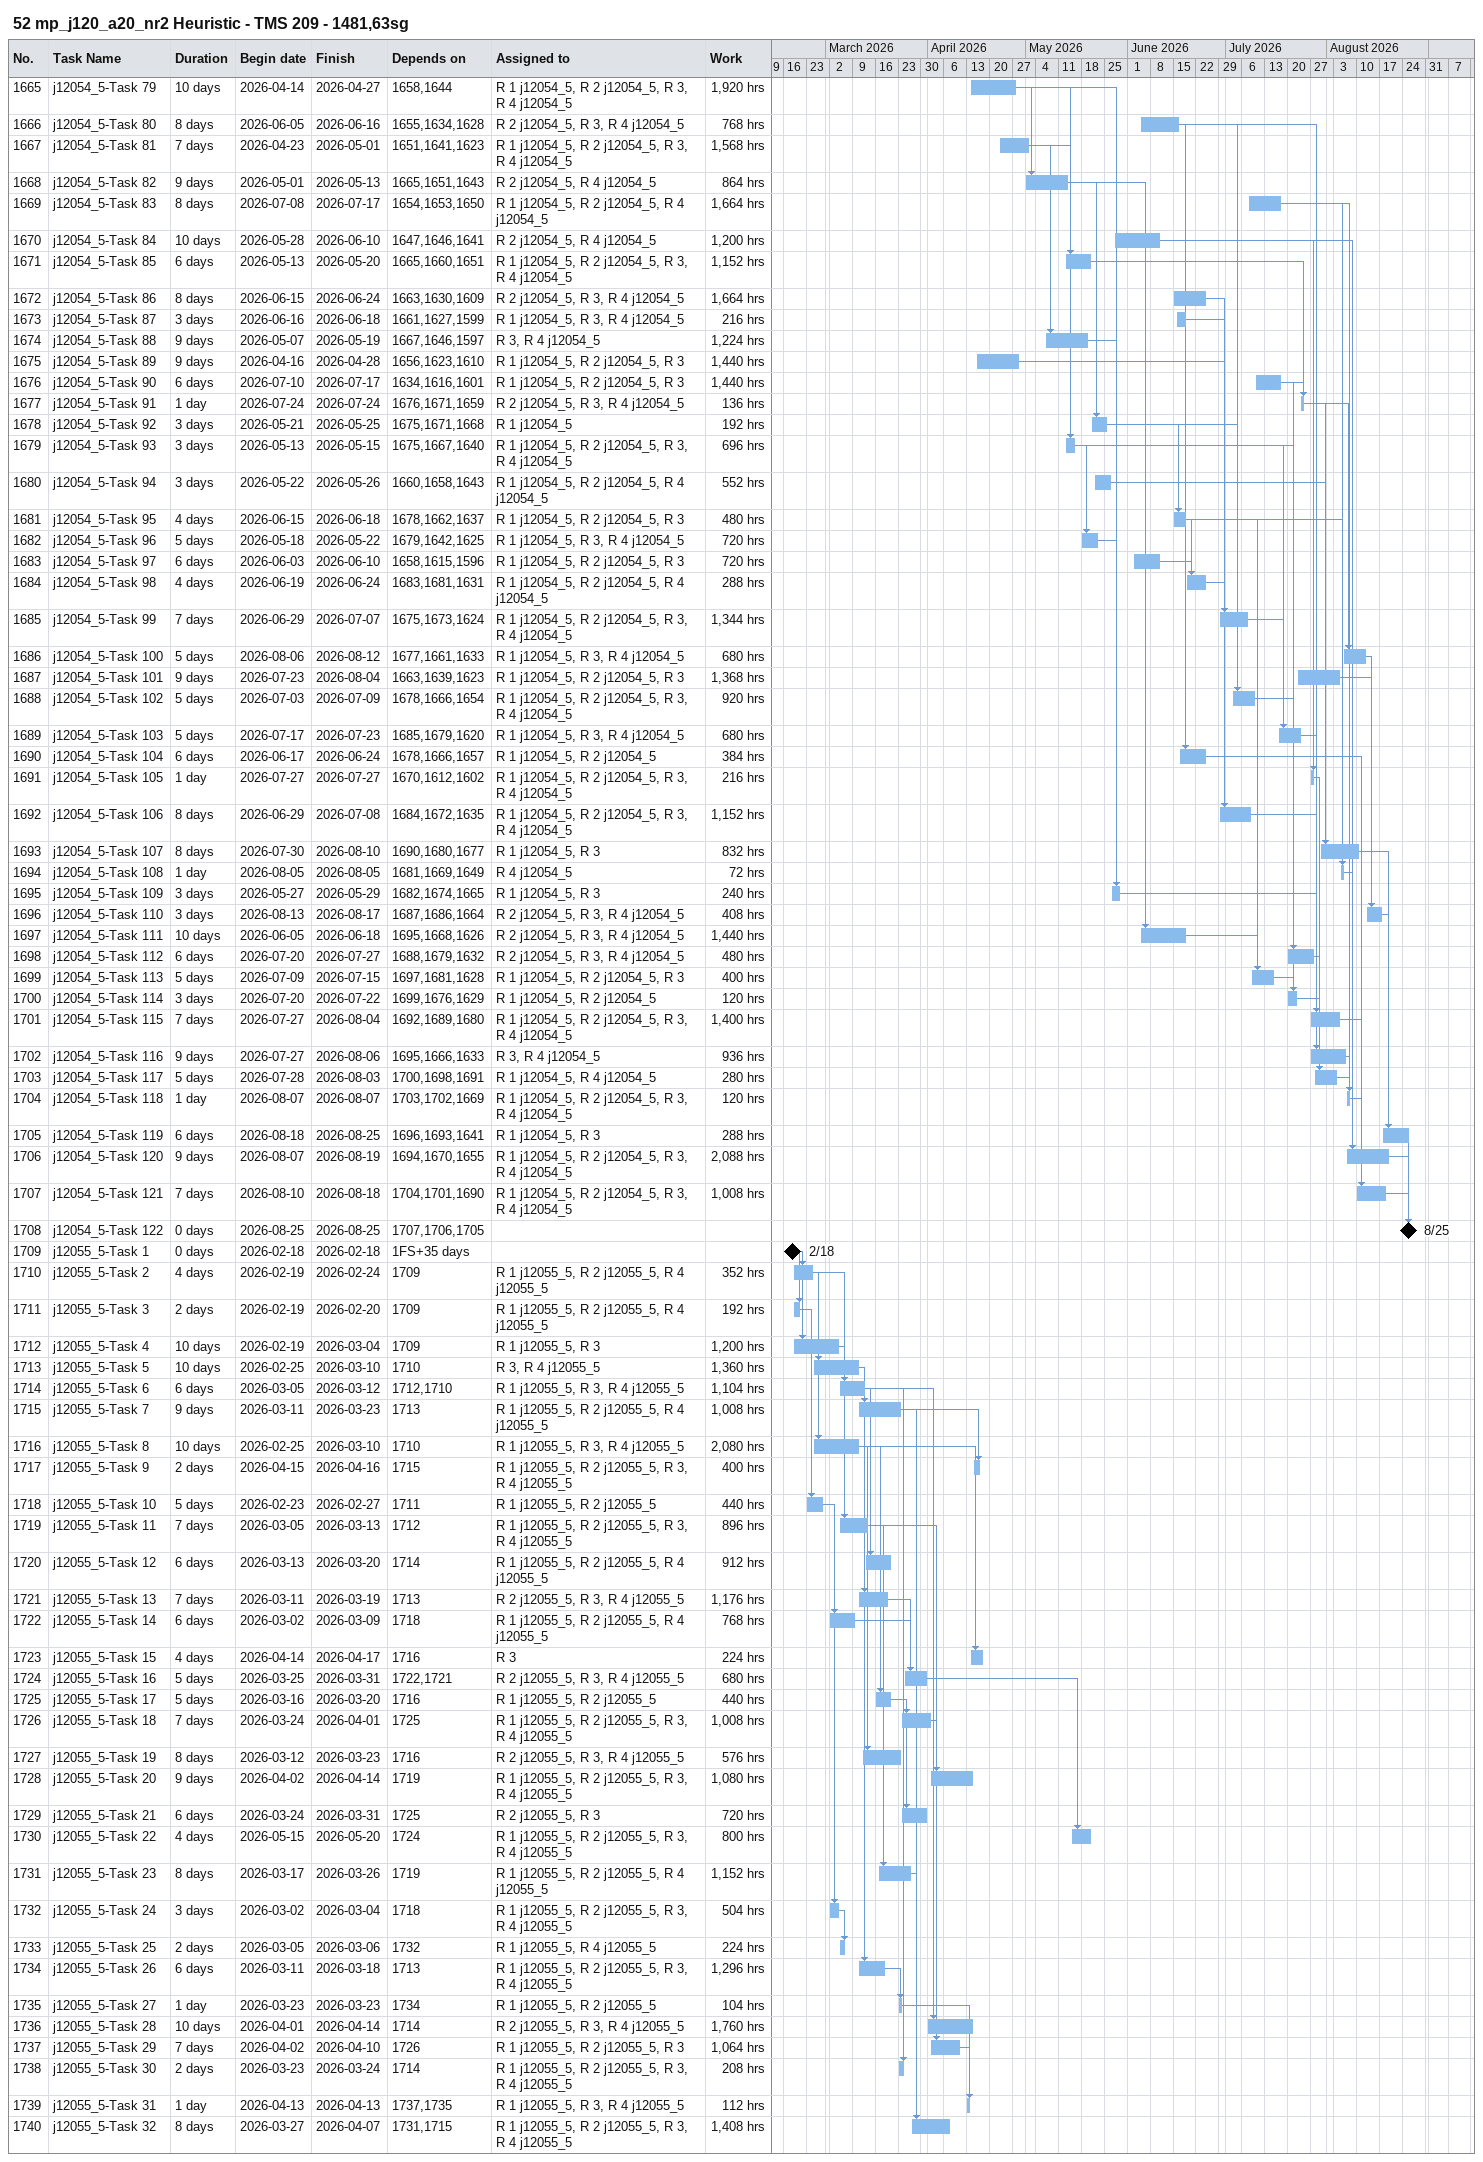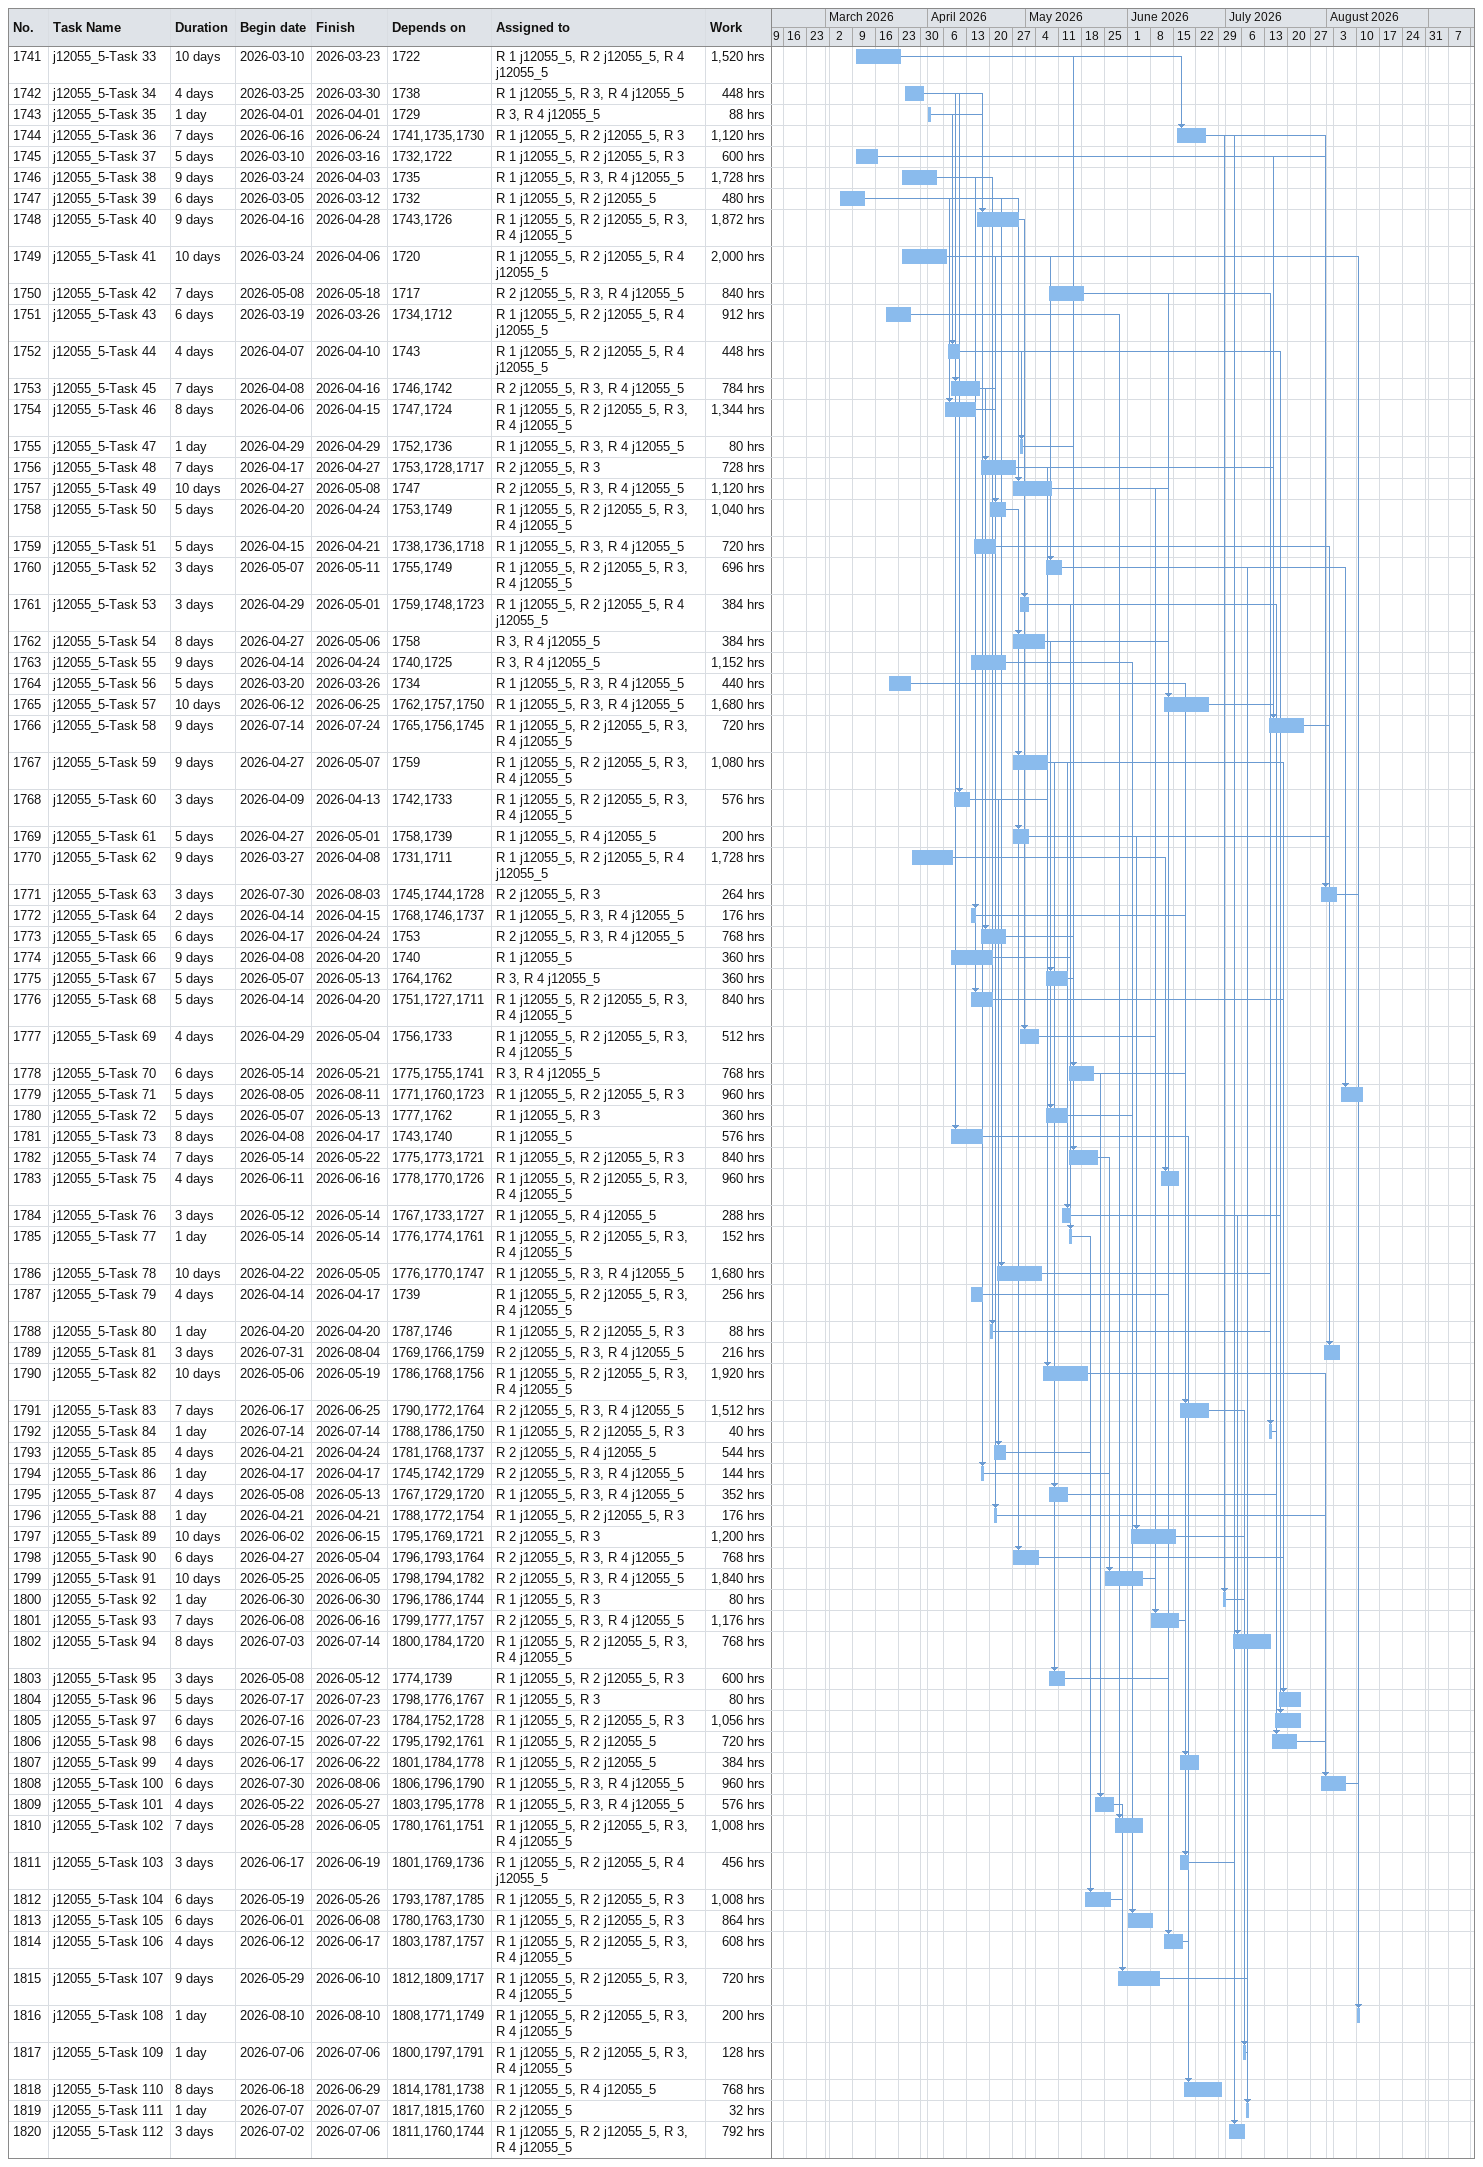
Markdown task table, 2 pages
52 mp_j120_a20_nr2 Heuristic - TMS 209 - 1481,63sg

| ID | Task | Duration | Start | Finish | Predecessors | Resources | Work (h) |
|---|---|---|---|---|---|---|---|
| 1665 | j12054_5-Task 79 | 10d | 2026-04-14 | 2026-04-27 | 1658, 1644 | R 1 j12054_5, R 2 j12054_5, R 3, R 4 j12054_5 | 1920 |
| 1666 | j12054_5-Task 80 | 8d | 2026-06-05 | 2026-06-16 | 1655, 1634, 1628 | R 2 j12054_5, R 3, R 4 j12054_5 | 768 |
| 1667 | j12054_5-Task 81 | 7d | 2026-04-23 | 2026-05-01 | 1651, 1641, 1623 | R 1 j12054_5, R 2 j12054_5, R 3, R 4 j12054_5 | 1568 |
| 1668 | j12054_5-Task 82 | 9d | 2026-05-01 | 2026-05-13 | 1665, 1651, 1643 | R 2 j12054_5, R 4 j12054_5 | 864 |
| 1669 | j12054_5-Task 83 | 8d | 2026-07-08 | 2026-07-17 | 1654, 1653, 1650 | R 1 j12054_5, R 2 j12054_5, R 4 j12054_5 | 1664 |
| 1670 | j12054_5-Task 84 | 10d | 2026-05-28 | 2026-06-10 | 1647, 1646, 1641 | R 2 j12054_5, R 4 j12054_5 | 1200 |
| 1671 | j12054_5-Task 85 | 6d | 2026-05-13 | 2026-05-20 | 1665, 1660, 1651 | R 1 j12054_5, R 2 j12054_5, R 3, R 4 j12054_5 | 1152 |
| 1672 | j12054_5-Task 86 | 8d | 2026-06-15 | 2026-06-24 | 1663, 1630, 1609 | R 2 j12054_5, R 3, R 4 j12054_5 | 1664 |
| 1673 | j12054_5-Task 87 | 3d | 2026-06-16 | 2026-06-18 | 1661, 1627, 1599 | R 1 j12054_5, R 3, R 4 j12054_5 | 216 |
| 1674 | j12054_5-Task 88 | 9d | 2026-05-07 | 2026-05-19 | 1667, 1646, 1597 | R 3, R 4 j12054_5 | 1224 |
| 1675 | j12054_5-Task 89 | 9d | 2026-04-16 | 2026-04-28 | 1656, 1623, 1610 | R 1 j12054_5, R 2 j12054_5, R 3 | 1440 |
| 1676 | j12054_5-Task 90 | 6d | 2026-07-10 | 2026-07-17 | 1634, 1616, 1601 | R 1 j12054_5, R 2 j12054_5, R 3 | 1440 |
| 1677 | j12054_5-Task 91 | 1d | 2026-07-24 | 2026-07-24 | 1676, 1671, 1659 | R 2 j12054_5, R 3, R 4 j12054_5 | 136 |
| 1678 | j12054_5-Task 92 | 3d | 2026-05-21 | 2026-05-25 | 1675, 1671, 1668 | R 1 j12054_5 | 192 |
| 1679 | j12054_5-Task 93 | 3d | 2026-05-13 | 2026-05-15 | 1675, 1667, 1640 | R 1 j12054_5, R 2 j12054_5, R 3, R 4 j12054_5 | 696 |
| 1680 | j12054_5-Task 94 | 3d | 2026-05-22 | 2026-05-26 | 1660, 1658, 1643 | R 1 j12054_5, R 2 j12054_5, R 4 j12054_5 | 552 |
| 1681 | j12054_5-Task 95 | 4d | 2026-06-15 | 2026-06-18 | 1678, 1662, 1637 | R 1 j12054_5, R 2 j12054_5, R 3 | 480 |
| 1682 | j12054_5-Task 96 | 5d | 2026-05-18 | 2026-05-22 | 1679, 1642, 1625 | R 1 j12054_5, R 3, R 4 j12054_5 | 720 |
| 1683 | j12054_5-Task 97 | 6d | 2026-06-03 | 2026-06-10 | 1658, 1615, 1596 | R 1 j12054_5, R 2 j12054_5, R 3 | 720 |
| 1684 | j12054_5-Task 98 | 4d | 2026-06-19 | 2026-06-24 | 1683, 1681, 1631 | R 1 j12054_5, R 2 j12054_5, R 4 j12054_5 | 288 |
| 1685 | j12054_5-Task 99 | 7d | 2026-06-29 | 2026-07-07 | 1675, 1673, 1624 | R 1 j12054_5, R 2 j12054_5, R 3, R 4 j12054_5 | 1344 |
| 1686 | j12054_5-Task 100 | 5d | 2026-08-06 | 2026-08-12 | 1677, 1661, 1633 | R 1 j12054_5, R 3, R 4 j12054_5 | 680 |
| 1687 | j12054_5-Task 101 | 9d | 2026-07-23 | 2026-08-04 | 1663, 1639, 1623 | R 1 j12054_5, R 2 j12054_5, R 3 | 1368 |
| 1688 | j12054_5-Task 102 | 5d | 2026-07-03 | 2026-07-09 | 1678, 1666, 1654 | R 1 j12054_5, R 2 j12054_5, R 3, R 4 j12054_5 | 920 |
| 1689 | j12054_5-Task 103 | 5d | 2026-07-17 | 2026-07-23 | 1685, 1679, 1620 | R 1 j12054_5, R 3, R 4 j12054_5 | 680 |
| 1690 | j12054_5-Task 104 | 6d | 2026-06-17 | 2026-06-24 | 1678, 1666, 1657 | R 1 j12054_5, R 2 j12054_5 | 384 |
| 1691 | j12054_5-Task 105 | 1d | 2026-07-27 | 2026-07-27 | 1670, 1612, 1602 | R 1 j12054_5, R 2 j12054_5, R 3, R 4 j12054_5 | 216 |
| 1692 | j12054_5-Task 106 | 8d | 2026-06-29 | 2026-07-08 | 1684, 1672, 1635 | R 1 j12054_5, R 2 j12054_5, R 3, R 4 j12054_5 | 1152 |
| 1693 | j12054_5-Task 107 | 8d | 2026-07-30 | 2026-08-10 | 1690, 1680, 1677 | R 1 j12054_5, R 3 | 832 |
| 1694 | j12054_5-Task 108 | 1d | 2026-08-05 | 2026-08-05 | 1681, 1669, 1649 | R 4 j12054_5 | 72 |
| 1695 | j12054_5-Task 109 | 3d | 2026-05-27 | 2026-05-29 | 1682, 1674, 1665 | R 1 j12054_5, R 3 | 240 |
| 1696 | j12054_5-Task 110 | 3d | 2026-08-13 | 2026-08-17 | 1687, 1686, 1664 | R 2 j12054_5, R 3, R 4 j12054_5 | 408 |
| 1697 | j12054_5-Task 111 | 10d | 2026-06-05 | 2026-06-18 | 1695, 1668, 1626 | R 2 j12054_5, R 3, R 4 j12054_5 | 1440 |
| 1698 | j12054_5-Task 112 | 6d | 2026-07-20 | 2026-07-27 | 1688, 1679, 1632 | R 2 j12054_5, R 3, R 4 j12054_5 | 480 |
| 1699 | j12054_5-Task 113 | 5d | 2026-07-09 | 2026-07-15 | 1697, 1681, 1628 | R 1 j12054_5, R 2 j12054_5, R 3 | 400 |
| 1700 | j12054_5-Task 114 | 3d | 2026-07-20 | 2026-07-22 | 1699, 1676, 1629 | R 1 j12054_5, R 2 j12054_5 | 120 |
| 1701 | j12054_5-Task 115 | 7d | 2026-07-27 | 2026-08-04 | 1692, 1689, 1680 | R 1 j12054_5, R 2 j12054_5, R 3, R 4 j12054_5 | 1400 |
| 1702 | j12054_5-Task 116 | 9d | 2026-07-27 | 2026-08-06 | 1695, 1666, 1633 | R 3, R 4 j12054_5 | 936 |
| 1703 | j12054_5-Task 117 | 5d | 2026-07-28 | 2026-08-03 | 1700, 1698, 1691 | R 1 j12054_5, R 4 j12054_5 | 280 |
| 1704 | j12054_5-Task 118 | 1d | 2026-08-07 | 2026-08-07 | 1703, 1702, 1669 | R 1 j12054_5, R 2 j12054_5, R 3, R 4 j12054_5 | 120 |
| 1705 | j12054_5-Task 119 | 6d | 2026-08-18 | 2026-08-25 | 1696, 1693, 1641 | R 1 j12054_5, R 3 | 288 |
| 1706 | j12054_5-Task 120 | 9d | 2026-08-07 | 2026-08-19 | 1694, 1670, 1655 | R 1 j12054_5, R 2 j12054_5, R 3, R 4 j12054_5 | 2088 |
| 1707 | j12054_5-Task 121 | 7d | 2026-08-10 | 2026-08-18 | 1704, 1701, 1690 | R 1 j12054_5, R 2 j12054_5, R 3, R 4 j12054_5 | 1008 |
| 1708 | j12054_5-Task 122 | 0d | 2026-08-25 | 2026-08-25 | 1707, 1706, 1705 |  |  |
| 1709 | j12055_5-Task 1 | 0d | 2026-02-18 | 2026-02-18 | 1FS+35d |  |  |
| 1710 | j12055_5-Task 2 | 4d | 2026-02-19 | 2026-02-24 | 1709 | R 1 j12055_5, R 2 j12055_5, R 4 j12055_5 | 352 |
| 1711 | j12055_5-Task 3 | 2d | 2026-02-19 | 2026-02-20 | 1709 | R 1 j12055_5, R 2 j12055_5, R 4 j12055_5 | 192 |
| 1712 | j12055_5-Task 4 | 10d | 2026-02-19 | 2026-03-04 | 1709 | R 1 j12055_5, R 3 | 1200 |
| 1713 | j12055_5-Task 5 | 10d | 2026-02-25 | 2026-03-10 | 1710 | R 3, R 4 j12055_5 | 1360 |
| 1714 | j12055_5-Task 6 | 6d | 2026-03-05 | 2026-03-12 | 1712, 1710 | R 1 j12055_5, R 3, R 4 j12055_5 | 1104 |
| 1715 | j12055_5-Task 7 | 9d | 2026-03-11 | 2026-03-23 | 1713 | R 1 j12055_5, R 2 j12055_5, R 4 j12055_5 | 1008 |
| 1716 | j12055_5-Task 8 | 10d | 2026-02-25 | 2026-03-10 | 1710 | R 1 j12055_5, R 3, R 4 j12055_5 | 2080 |
| 1717 | j12055_5-Task 9 | 2d | 2026-04-15 | 2026-04-16 | 1715 | R 1 j12055_5, R 2 j12055_5, R 3, R 4 j12055_5 | 400 |
| 1718 | j12055_5-Task 10 | 5d | 2026-02-23 | 2026-02-27 | 1711 | R 1 j12055_5, R 2 j12055_5 | 440 |
| 1719 | j12055_5-Task 11 | 7d | 2026-03-05 | 2026-03-13 | 1712 | R 1 j12055_5, R 2 j12055_5, R 3, R 4 j12055_5 | 896 |
| 1720 | j12055_5-Task 12 | 6d | 2026-03-13 | 2026-03-20 | 1714 | R 1 j12055_5, R 2 j12055_5, R 4 j12055_5 | 912 |
| 1721 | j12055_5-Task 13 | 7d | 2026-03-11 | 2026-03-19 | 1713 | R 2 j12055_5, R 3, R 4 j12055_5 | 1176 |
| 1722 | j12055_5-Task 14 | 6d | 2026-03-02 | 2026-03-09 | 1718 | R 1 j12055_5, R 2 j12055_5, R 4 j12055_5 | 768 |
| 1723 | j12055_5-Task 15 | 4d | 2026-04-14 | 2026-04-17 | 1716 | R 3 | 224 |
| 1724 | j12055_5-Task 16 | 5d | 2026-03-25 | 2026-03-31 | 1722, 1721 | R 2 j12055_5, R 3, R 4 j12055_5 | 680 |
| 1725 | j12055_5-Task 17 | 5d | 2026-03-16 | 2026-03-20 | 1716 | R 1 j12055_5, R 2 j12055_5 | 440 |
| 1726 | j12055_5-Task 18 | 7d | 2026-03-24 | 2026-04-01 | 1725 | R 1 j12055_5, R 2 j12055_5, R 3, R 4 j12055_5 | 1008 |
| 1727 | j12055_5-Task 19 | 8d | 2026-03-12 | 2026-03-23 | 1716 | R 2 j12055_5, R 3, R 4 j12055_5 | 576 |
| 1728 | j12055_5-Task 20 | 9d | 2026-04-02 | 2026-04-14 | 1719 | R 1 j12055_5, R 2 j12055_5, R 3, R 4 j12055_5 | 1080 |
| 1729 | j12055_5-Task 21 | 6d | 2026-03-24 | 2026-03-31 | 1725 | R 2 j12055_5, R 3 | 720 |
| 1730 | j12055_5-Task 22 | 4d | 2026-05-15 | 2026-05-20 | 1724 | R 1 j12055_5, R 2 j12055_5, R 3, R 4 j12055_5 | 800 |
| 1731 | j12055_5-Task 23 | 8d | 2026-03-17 | 2026-03-26 | 1719 | R 1 j12055_5, R 2 j12055_5, R 4 j12055_5 | 1152 |
| 1732 | j12055_5-Task 24 | 3d | 2026-03-02 | 2026-03-04 | 1718 | R 1 j12055_5, R 2 j12055_5, R 3, R 4 j12055_5 | 504 |
| 1733 | j12055_5-Task 25 | 2d | 2026-03-05 | 2026-03-06 | 1732 | R 1 j12055_5, R 4 j12055_5 | 224 |
| 1734 | j12055_5-Task 26 | 6d | 2026-03-11 | 2026-03-18 | 1713 | R 1 j12055_5, R 2 j12055_5, R 3, R 4 j12055_5 | 1296 |
| 1735 | j12055_5-Task 27 | 1d | 2026-03-23 | 2026-03-23 | 1734 | R 1 j12055_5, R 2 j12055_5 | 104 |
| 1736 | j12055_5-Task 28 | 10d | 2026-04-01 | 2026-04-14 | 1714 | R 2 j12055_5, R 3, R 4 j12055_5 | 1760 |
| 1737 | j12055_5-Task 29 | 7d | 2026-04-02 | 2026-04-10 | 1726 | R 1 j12055_5, R 2 j12055_5, R 3 | 1064 |
| 1738 | j12055_5-Task 30 | 2d | 2026-03-23 | 2026-03-24 | 1714 | R 1 j12055_5, R 2 j12055_5, R 3, R 4 j12055_5 | 208 |
| 1739 | j12055_5-Task 31 | 1d | 2026-04-13 | 2026-04-13 | 1737, 1735 | R 1 j12055_5, R 3, R 4 j12055_5 | 112 |
| 1740 | j12055_5-Task 32 | 8d | 2026-03-27 | 2026-04-07 | 1731, 1715 | R 1 j12055_5, R 2 j12055_5, R 3, R 4 j12055_5 | 1408 |
| 1741 | j12055_5-Task 33 | 10d | 2026-03-10 | 2026-03-23 | 1722 | R 1 j12055_5, R 2 j12055_5, R 4 j12055_5 | 1520 |
| 1742 | j12055_5-Task 34 | 4d | 2026-03-25 | 2026-03-30 | 1738 | R 1 j12055_5, R 3, R 4 j12055_5 | 448 |
| 1743 | j12055_5-Task 35 | 1d | 2026-04-01 | 2026-04-01 | 1729 | R 3, R 4 j12055_5 | 88 |
| 1744 | j12055_5-Task 36 | 7d | 2026-06-16 | 2026-06-24 | 1741, 1735, 1730 | R 1 j12055_5, R 2 j12055_5, R 3 | 1120 |
| 1745 | j12055_5-Task 37 | 5d | 2026-03-10 | 2026-03-16 | 1732, 1722 | R 1 j12055_5, R 2 j12055_5, R 3 | 600 |
| 1746 | j12055_5-Task 38 | 9d | 2026-03-24 | 2026-04-03 | 1735 | R 1 j12055_5, R 3, R 4 j12055_5 | 1728 |
| 1747 | j12055_5-Task 39 | 6d | 2026-03-05 | 2026-03-12 | 1732 | R 1 j12055_5, R 2 j12055_5 | 480 |
| 1748 | j12055_5-Task 40 | 9d | 2026-04-16 | 2026-04-28 | 1743, 1726 | R 1 j12055_5, R 2 j12055_5, R 3, R 4 j12055_5 | 1872 |
| 1749 | j12055_5-Task 41 | 10d | 2026-03-24 | 2026-04-06 | 1720 | R 1 j12055_5, R 2 j12055_5, R 4 j12055_5 | 2000 |
| 1750 | j12055_5-Task 42 | 7d | 2026-05-08 | 2026-05-18 | 1717 | R 2 j12055_5, R 3, R 4 j12055_5 | 840 |
| 1751 | j12055_5-Task 43 | 6d | 2026-03-19 | 2026-03-26 | 1734, 1712 | R 1 j12055_5, R 2 j12055_5, R 4 j12055_5 | 912 |
| 1752 | j12055_5-Task 44 | 4d | 2026-04-07 | 2026-04-10 | 1743 | R 1 j12055_5, R 2 j12055_5, R 4 j12055_5 | 448 |
| 1753 | j12055_5-Task 45 | 7d | 2026-04-08 | 2026-04-16 | 1746, 1742 | R 2 j12055_5, R 3, R 4 j12055_5 | 784 |
| 1754 | j12055_5-Task 46 | 8d | 2026-04-06 | 2026-04-15 | 1747, 1724 | R 1 j12055_5, R 2 j12055_5, R 3, R 4 j12055_5 | 1344 |
| 1755 | j12055_5-Task 47 | 1d | 2026-04-29 | 2026-04-29 | 1752, 1736 | R 1 j12055_5, R 3, R 4 j12055_5 | 80 |
| 1756 | j12055_5-Task 48 | 7d | 2026-04-17 | 2026-04-27 | 1753, 1728, 1717 | R 2 j12055_5, R 3 | 728 |
| 1757 | j12055_5-Task 49 | 10d | 2026-04-27 | 2026-05-08 | 1747 | R 2 j12055_5, R 3, R 4 j12055_5 | 1120 |
| 1758 | j12055_5-Task 50 | 5d | 2026-04-20 | 2026-04-24 | 1753, 1749 | R 1 j12055_5, R 2 j12055_5, R 3, R 4 j12055_5 | 1040 |
| 1759 | j12055_5-Task 51 | 5d | 2026-04-15 | 2026-04-21 | 1738, 1736, 1718 | R 1 j12055_5, R 3, R 4 j12055_5 | 720 |
| 1760 | j12055_5-Task 52 | 3d | 2026-05-07 | 2026-05-11 | 1755, 1749 | R 1 j12055_5, R 2 j12055_5, R 3, R 4 j12055_5 | 696 |
| 1761 | j12055_5-Task 53 | 3d | 2026-04-29 | 2026-05-01 | 1759, 1748, 1723 | R 1 j12055_5, R 2 j12055_5, R 4 j12055_5 | 384 |
| 1762 | j12055_5-Task 54 | 8d | 2026-04-27 | 2026-05-06 | 1758 | R 3, R 4 j12055_5 | 384 |
| 1763 | j12055_5-Task 55 | 9d | 2026-04-14 | 2026-04-24 | 1740, 1725 | R 3, R 4 j12055_5 | 1152 |
| 1764 | j12055_5-Task 56 | 5d | 2026-03-20 | 2026-03-26 | 1734 | R 1 j12055_5, R 3, R 4 j12055_5 | 440 |
| 1765 | j12055_5-Task 57 | 10d | 2026-06-12 | 2026-06-25 | 1762, 1757, 1750 | R 1 j12055_5, R 3, R 4 j12055_5 | 1680 |
| 1766 | j12055_5-Task 58 | 9d | 2026-07-14 | 2026-07-24 | 1765, 1756, 1745 | R 1 j12055_5, R 2 j12055_5, R 3, R 4 j12055_5 | 720 |
| 1767 | j12055_5-Task 59 | 9d | 2026-04-27 | 2026-05-07 | 1759 | R 1 j12055_5, R 2 j12055_5, R 3, R 4 j12055_5 | 1080 |
| 1768 | j12055_5-Task 60 | 3d | 2026-04-09 | 2026-04-13 | 1742, 1733 | R 1 j12055_5, R 2 j12055_5, R 3, R 4 j12055_5 | 576 |
| 1769 | j12055_5-Task 61 | 5d | 2026-04-27 | 2026-05-01 | 1758, 1739 | R 1 j12055_5, R 4 j12055_5 | 200 |
| 1770 | j12055_5-Task 62 | 9d | 2026-03-27 | 2026-04-08 | 1731, 1711 | R 1 j12055_5, R 2 j12055_5, R 4 j12055_5 | 1728 |
| 1771 | j12055_5-Task 63 | 3d | 2026-07-30 | 2026-08-03 | 1745, 1744, 1728 | R 2 j12055_5, R 3 | 264 |
| 1772 | j12055_5-Task 64 | 2d | 2026-04-14 | 2026-04-15 | 1768, 1746, 1737 | R 1 j12055_5, R 3, R 4 j12055_5 | 176 |
| 1773 | j12055_5-Task 65 | 6d | 2026-04-17 | 2026-04-24 | 1753 | R 2 j12055_5, R 3, R 4 j12055_5 | 768 |
| 1774 | j12055_5-Task 66 | 9d | 2026-04-08 | 2026-04-20 | 1740 | R 1 j12055_5 | 360 |
| 1775 | j12055_5-Task 67 | 5d | 2026-05-07 | 2026-05-13 | 1764, 1762 | R 3, R 4 j12055_5 | 360 |
| 1776 | j12055_5-Task 68 | 5d | 2026-04-14 | 2026-04-20 | 1751, 1727, 1711 | R 1 j12055_5, R 2 j12055_5, R 3, R 4 j12055_5 | 840 |
| 1777 | j12055_5-Task 69 | 4d | 2026-04-29 | 2026-05-04 | 1756, 1733 | R 1 j12055_5, R 2 j12055_5, R 3, R 4 j12055_5 | 512 |
| 1778 | j12055_5-Task 70 | 6d | 2026-05-14 | 2026-05-21 | 1775, 1755, 1741 | R 3, R 4 j12055_5 | 768 |
| 1779 | j12055_5-Task 71 | 5d | 2026-08-05 | 2026-08-11 | 1771, 1760, 1723 | R 1 j12055_5, R 2 j12055_5, R 3 | 960 |
| 1780 | j12055_5-Task 72 | 5d | 2026-05-07 | 2026-05-13 | 1777, 1762 | R 1 j12055_5, R 3 | 360 |
| 1781 | j12055_5-Task 73 | 8d | 2026-04-08 | 2026-04-17 | 1743, 1740 | R 1 j12055_5 | 576 |
| 1782 | j12055_5-Task 74 | 7d | 2026-05-14 | 2026-05-22 | 1775, 1773, 1721 | R 1 j12055_5, R 2 j12055_5, R 3 | 840 |
| 1783 | j12055_5-Task 75 | 4d | 2026-06-11 | 2026-06-16 | 1778, 1770, 1726 | R 1 j12055_5, R 2 j12055_5, R 3, R 4 j12055_5 | 960 |
| 1784 | j12055_5-Task 76 | 3d | 2026-05-12 | 2026-05-14 | 1767, 1733, 1727 | R 1 j12055_5, R 4 j12055_5 | 288 |
| 1785 | j12055_5-Task 77 | 1d | 2026-05-14 | 2026-05-14 | 1776, 1774, 1761 | R 1 j12055_5, R 2 j12055_5, R 3, R 4 j12055_5 | 152 |
| 1786 | j12055_5-Task 78 | 10d | 2026-04-22 | 2026-05-05 | 1776, 1770, 1747 | R 1 j12055_5, R 3, R 4 j12055_5 | 1680 |
| 1787 | j12055_5-Task 79 | 4d | 2026-04-14 | 2026-04-17 | 1739 | R 1 j12055_5, R 2 j12055_5, R 3, R 4 j12055_5 | 256 |
| 1788 | j12055_5-Task 80 | 1d | 2026-04-20 | 2026-04-20 | 1787, 1746 | R 1 j12055_5, R 2 j12055_5, R 3 | 88 |
| 1789 | j12055_5-Task 81 | 3d | 2026-07-31 | 2026-08-04 | 1769, 1766, 1759 | R 2 j12055_5, R 3, R 4 j12055_5 | 216 |
| 1790 | j12055_5-Task 82 | 10d | 2026-05-06 | 2026-05-19 | 1786, 1768, 1756 | R 1 j12055_5, R 2 j12055_5, R 3, R 4 j12055_5 | 1920 |
| 1791 | j12055_5-Task 83 | 7d | 2026-06-17 | 2026-06-25 | 1790, 1772, 1764 | R 2 j12055_5, R 3, R 4 j12055_5 | 1512 |
| 1792 | j12055_5-Task 84 | 1d | 2026-07-14 | 2026-07-14 | 1788, 1786, 1750 | R 1 j12055_5, R 2 j12055_5, R 3 | 40 |
| 1793 | j12055_5-Task 85 | 4d | 2026-04-21 | 2026-04-24 | 1781, 1768, 1737 | R 2 j12055_5, R 4 j12055_5 | 544 |
| 1794 | j12055_5-Task 86 | 1d | 2026-04-17 | 2026-04-17 | 1745, 1742, 1729 | R 2 j12055_5, R 3, R 4 j12055_5 | 144 |
| 1795 | j12055_5-Task 87 | 4d | 2026-05-08 | 2026-05-13 | 1767, 1729, 1720 | R 1 j12055_5, R 3, R 4 j12055_5 | 352 |
| 1796 | j12055_5-Task 88 | 1d | 2026-04-21 | 2026-04-21 | 1788, 1772, 1754 | R 1 j12055_5, R 2 j12055_5, R 3 | 176 |
| 1797 | j12055_5-Task 89 | 10d | 2026-06-02 | 2026-06-15 | 1795, 1769, 1721 | R 2 j12055_5, R 3 | 1200 |
| 1798 | j12055_5-Task 90 | 6d | 2026-04-27 | 2026-05-04 | 1796, 1793, 1764 | R 2 j12055_5, R 3, R 4 j12055_5 | 768 |
| 1799 | j12055_5-Task 91 | 10d | 2026-05-25 | 2026-06-05 | 1798, 1794, 1782 | R 2 j12055_5, R 3, R 4 j12055_5 | 1840 |
| 1800 | j12055_5-Task 92 | 1d | 2026-06-30 | 2026-06-30 | 1796, 1786, 1744 | R 1 j12055_5, R 3 | 80 |
| 1801 | j12055_5-Task 93 | 7d | 2026-06-08 | 2026-06-16 | 1799, 1777, 1757 | R 2 j12055_5, R 3, R 4 j12055_5 | 1176 |
| 1802 | j12055_5-Task 94 | 8d | 2026-07-03 | 2026-07-14 | 1800, 1784, 1720 | R 1 j12055_5, R 2 j12055_5, R 3, R 4 j12055_5 | 768 |
| 1803 | j12055_5-Task 95 | 3d | 2026-05-08 | 2026-05-12 | 1774, 1739 | R 1 j12055_5, R 2 j12055_5, R 3 | 600 |
| 1804 | j12055_5-Task 96 | 5d | 2026-07-17 | 2026-07-23 | 1798, 1776, 1767 | R 1 j12055_5, R 3 | 80 |
| 1805 | j12055_5-Task 97 | 6d | 2026-07-16 | 2026-07-23 | 1784, 1752, 1728 | R 1 j12055_5, R 2 j12055_5, R 3 | 1056 |
| 1806 | j12055_5-Task 98 | 6d | 2026-07-15 | 2026-07-22 | 1795, 1792, 1761 | R 1 j12055_5, R 2 j12055_5 | 720 |
| 1807 | j12055_5-Task 99 | 4d | 2026-06-17 | 2026-06-22 | 1801, 1784, 1778 | R 1 j12055_5, R 2 j12055_5 | 384 |
| 1808 | j12055_5-Task 100 | 6d | 2026-07-30 | 2026-08-06 | 1806, 1796, 1790 | R 1 j12055_5, R 3, R 4 j12055_5 | 960 |
| 1809 | j12055_5-Task 101 | 4d | 2026-05-22 | 2026-05-27 | 1803, 1795, 1778 | R 1 j12055_5, R 3, R 4 j12055_5 | 576 |
| 1810 | j12055_5-Task 102 | 7d | 2026-05-28 | 2026-06-05 | 1780, 1761, 1751 | R 1 j12055_5, R 2 j12055_5, R 3, R 4 j12055_5 | 1008 |
| 1811 | j12055_5-Task 103 | 3d | 2026-06-17 | 2026-06-19 | 1801, 1769, 1736 | R 1 j12055_5, R 2 j12055_5, R 4 j12055_5 | 456 |
| 1812 | j12055_5-Task 104 | 6d | 2026-05-19 | 2026-05-26 | 1793, 1787, 1785 | R 1 j12055_5, R 2 j12055_5, R 3 | 1008 |
| 1813 | j12055_5-Task 105 | 6d | 2026-06-01 | 2026-06-08 | 1780, 1763, 1730 | R 1 j12055_5, R 2 j12055_5, R 3 | 864 |
| 1814 | j12055_5-Task 106 | 4d | 2026-06-12 | 2026-06-17 | 1803, 1787, 1757 | R 1 j12055_5, R 2 j12055_5, R 3, R 4 j12055_5 | 608 |
| 1815 | j12055_5-Task 107 | 9d | 2026-05-29 | 2026-06-10 | 1812, 1809, 1717 | R 1 j12055_5, R 2 j12055_5, R 3, R 4 j12055_5 | 720 |
| 1816 | j12055_5-Task 108 | 1d | 2026-08-10 | 2026-08-10 | 1808, 1771, 1749 | R 1 j12055_5, R 2 j12055_5, R 3, R 4 j12055_5 | 200 |
| 1817 | j12055_5-Task 109 | 1d | 2026-07-06 | 2026-07-06 | 1800, 1797, 1791 | R 1 j12055_5, R 2 j12055_5, R 3, R 4 j12055_5 | 128 |
| 1818 | j12055_5-Task 110 | 8d | 2026-06-18 | 2026-06-29 | 1814, 1781, 1738 | R 1 j12055_5, R 4 j12055_5 | 768 |
| 1819 | j12055_5-Task 111 | 1d | 2026-07-07 | 2026-07-07 | 1817, 1815, 1760 | R 2 j12055_5 | 32 |
| 1820 | j12055_5-Task 112 | 3d | 2026-07-02 | 2026-07-06 | 1811, 1760, 1744 | R 1 j12055_5, R 2 j12055_5, R 3, R 4 j12055_5 | 792 |
